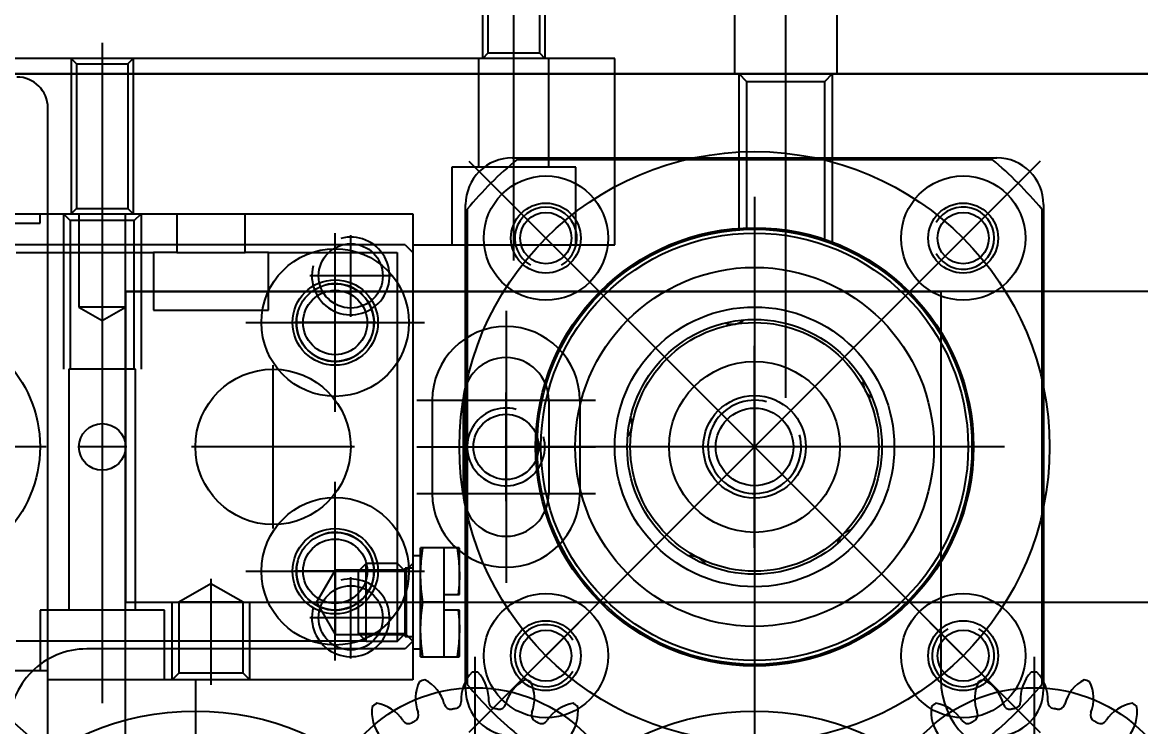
# Model space of a CAD drawing. Header units: inches. Extents: x 0 to 77285, y -118 to 40065.
# Drawn here: x 14942.5 to 15014.5, y 26026.6 to 26071.9 of the extents above; entities that cross this region are included whole.
import ezdxf

# ---------------------------------------------------------------- set-up
doc = ezdxf.new("R2010")
doc.units = ezdxf.units.IN
doc.header["$LTSCALE"] = 5
doc.header["$MEASUREMENT"] = 0
doc.layers.add('A', color=8, linetype='Continuous')
doc.styles.add('SCI', font='')
doc.styles.get('SCI').set_extended_font_data('Gulim')
doc.dimstyles.new('SCH', dxfattribs={"dimtxt": 2.5, "dimasz": 2, "dimexe": 1.25, "dimexo": 0.625, "dimtad": 1, "dimdec": 8, "dimtxsty": 'SCI', "dimcen": 2.5, "dimclrd": 4, "dimclre": 4, "dimclrt": 7, "dimadec": 8, "dimazin": 2, "dimtfac": 1, "dimtdec": 8, "dimtmove": 0, "dimatfit": 3, "dimfxl": 1, "dimarcsym": 0})

# ---------------------------------------------------------------- blocks, each defined once
blk = doc.blocks.new('A$Cc399747e')
for p, q in [((2293.792, 247), (2293.792, 286)), ((2329.792, 247), (2329.792, 286)), ((2334.292, 283), (2334.292, 222)), ((2275.792, 245.5), (2275.792, 269.5)), ((2311.792, 245.5), (2311.792, 269.5)), ((2312.177, 213.615), (2275.407, 250.385)), ((2275.407, 213.615), (2312.177, 250.385)), ((2335.792, 215.5), (2335.792, 248.5)), ((2293.792, 215.9), (2293.792, 248.1)), ((2275.192, 216.4), (2275.192, 247.6)), ((2275.292, 216.711), (2275.292, 247.289)), ((2278.236, 247.556), (2282.478, 243.314)), ((2281.792, 222), (2281.792, 247)), ((2309.348, 247.556), (2305.106, 243.314)), ((2312.292, 216.711), (2312.292, 247.289)), ((2312.392, 247.6), (2312.392, 216.4)), ((2315.792, 247), (2339.292, 247)), ((2315.792, 217), (2315.792, 247)), ((2326.292, 247), (2326.725, 246.567)), ((2326.292, 247), (2326.292, 242)), ((2328.792, 240.497), (2328.792, 247.31)), ((2330.859, 246.567), (2331.292, 247)), ((2331.292, 247), (2331.292, 242)), ((2331.792, 247), (2331.792, 242.5)), ((2339.292, 247), (2339.292, 246.4)), ((2326.725, 246.567), (2326.725, 242)), ((2326.725, 246.567), (2330.859, 246.567)), ((2330.859, 242), (2330.859, 246.567)), ((2339.292, 246.4), (2341.842, 246.4)), ((2339.792, 242.5), (2339.792, 246.4)), ((2319.792, 245.625), (2319.792, 240.375)), ((2320.792, 245.75), (2320.792, 234.25)), ((2312.802, 245.5), (2312.792, 245.464)), ((2312.792, 245.464), (2312.792, 242.5)), ((2315.292, 245.5), (2312.802, 245.5)), ((2312.83, 244.625), (2312.937, 245.5)), ((2313.792, 242.5), (2313.792, 245.5)), ((2315.147, 245.5), (2315.253, 244.629)), ((2315.292, 245.5), (2315.292, 238.5)), ((2315.792, 245), (2315.292, 245)), ((2315.792, 244.5), (2316.292, 245)), ((2316.292, 245), (2336.792, 245)), ((2312.792, 243.75), (2312.83, 244.625)), ((2315.253, 244.629), (2315.292, 243.75)), ((2316.225, 244.067), (2315.792, 244.5)), ((2315.792, 219.5), (2315.792, 244.5)), ((2316.292, 244.2), (2315.792, 244.2)), ((2316.783, 244.5), (2316.292, 244.01)), ((2316.292, 244.2), (2316.292, 239.8)), ((2318.802, 244.5), (2316.783, 244.5)), ((2316.783, 244.5), (2316.783, 239.5)), ((2316.792, 219.5), (2316.792, 244.5)), ((2319.292, 244.01), (2318.802, 244.5)), ((2318.802, 244.5), (2318.802, 239.5)), ((2318.802, 244.5), (2341.327, 244.5)), ((2312.812, 243.123), (2312.792, 243.75)), ((2315.292, 243.75), (2315.254, 242.875)), ((2320.792, 244.067), (2316.225, 244.067)), ((2316.225, 239.933), (2316.225, 244.067)), ((2319.292, 244.01), (2316.292, 244.01)), ((2319.292, 244.01), (2316.292, 244.01)), ((2319.292, 244.01), (2319.292, 239.991)), ((2321.985, 242), (2320.792, 244.067)), ((2320.792, 239.933), (2320.792, 244.067)), ((2293.792, 221), (2293.792, 243)), ((2312.869, 242.5), (2312.812, 243.123)), ((2315.254, 242.875), (2315.147, 242)), ((2317.167, 243), (2322.417, 243)), ((2334.292, 242), (2109.292, 242)), ((2322.295, 242), (2312.467, 242)), ((2312.792, 242.5), (2313.792, 242.5)), ((2313.792, 241.5), (2313.792, 242.5)), ((2313.792, 242), (2315.147, 242)), ((2315.147, 242), (2315.253, 241.129)), ((2320.792, 242.625), (2320.792, 237.375)), ((2320.792, 239.933), (2321.985, 242)), ((2326.725, 242), (2328.792, 240.807)), ((2326.725, 242), (2330.859, 242)), ((2328.792, 240.807), (2330.859, 242)), ((2331.792, 242.5), (2339.792, 242.5)), ((2333.642, 242.5), (2333.642, 227)), ((2334.292, 222), (2334.292, 242)), ((2337.942, 227), (2337.942, 242.5)), ((2312.792, 241.5), (2312.792, 238.536)), ((2313.792, 241.5), (2312.792, 241.5)), ((2312.812, 240.875), (2312.869, 241.5)), ((2313.792, 238.5), (2313.792, 241.5)), ((2309.792, 223.25), (2309.792, 240.75)), ((2312.792, 240.25), (2312.812, 240.875)), ((2315.253, 241.129), (2315.292, 240.25)), ((2312.831, 239.371), (2312.792, 240.25)), ((2326.542, 240), (2315.042, 240)), ((2315.292, 240.25), (2315.254, 239.375)), ((2315.792, 239.5), (2316.225, 239.933)), ((2315.792, 239.8), (2316.292, 239.8)), ((2316.225, 239.933), (2320.792, 239.933)), ((2316.292, 239.991), (2316.783, 239.5)), ((2319.292, 239.991), (2316.292, 239.991)), ((2319.292, 239.991), (2316.292, 239.991)), ((2318.167, 240), (2323.417, 240)), ((2318.802, 239.5), (2319.292, 239.991)), ((2312.937, 238.5), (2312.831, 239.371)), ((2315.254, 239.375), (2315.147, 238.5)), ((2316.783, 239.5), (2318.802, 239.5)), ((2293.792, 238.5), (2293.792, 225.5)), ((2312.792, 238.536), (2312.802, 238.5)), ((2312.802, 238.5), (2315.292, 238.5)), ((2315.292, 239), (2315.792, 239)), ((2324.792, 237.25), (2324.792, 226.75)), ((2309.792, 235.5), (2309.792, 228.5)), ((2315.542, 235), (2304.042, 235)), ((2305.042, 229), (2305.042, 235)), ((2307.042, 229), (2307.042, 235)), ((2312.542, 229), (2312.542, 235)), ((2314.542, 229), (2314.542, 235)), ((2277.692, 232), (2309.892, 232)), ((2282.792, 232), (2304.792, 232)), ((2287.292, 232), (2300.292, 232)), ((2315.542, 232), (2304.042, 232)), ((2313.292, 232), (2306.292, 232)), ((2319.542, 232), (2330.042, 232)), ((2334.217, 232), (2337.367, 232)), ((2339.392, 232), (2356.192, 232)), ((2320.792, 229.75), (2320.792, 218.25)), ((2315.542, 229), (2304.042, 229)), ((2291.792, 206), (2291.792, 228.844)), ((2333.292, 217), (2333.292, 227)), ((2333.642, 227), (2337.942, 227)), ((2333.725, 227), (2333.725, 217.433)), ((2337.859, 217.433), (2337.859, 227)), ((2338.292, 217), (2338.292, 227)), ((2320.792, 226.625), (2320.792, 221.375)), ((2326.542, 224), (2315.042, 224)), ((2318.167, 224), (2323.417, 224)), ((2319.792, 223.625), (2319.792, 218.375)), ((2325.092, 223.2), (2325.092, 219.5)), ((2332.492, 223.2), (2325.092, 223.2)), ((2332.492, 219.5), (2332.492, 223.2)), ((2335.792, 223.866), (2334.292, 223)), ((2337.292, 223), (2335.792, 223.866)), ((2334.292, 223), (2337.292, 223)), ((2334.292, 223), (2334.292, 217)), ((2337.292, 217), (2337.292, 223)), ((2109.292, 222), (2334.292, 222)), ((2334.292, 222), (2281.792, 222)), ((2278.236, 216.444), (2282.478, 220.686)), ((2309.348, 216.444), (2305.106, 220.686)), ((2317.167, 221), (2322.417, 221)), ((2309.292, 220), (2309.292, 206)), ((2315.792, 219), (2302.792, 219)), ((2302.792, 219), (2302.792, 207)), ((2305.292, 219), (2305.292, 214)), ((2313.292, 214), (2313.292, 219)), ((2316.292, 219), (2315.792, 219.5)), ((2315.792, 217), (2315.792, 219)), ((2316.292, 219), (2379.292, 219)), ((2325.092, 219.5), (2316.792, 219.5)), ((2325.092, 219.5), (2326.592, 219.5)), ((2330.992, 219.5), (2326.592, 219.5)), ((2326.592, 219.5), (2326.592, 217)), ((2330.992, 219.5), (2332.492, 219.5)), ((2330.992, 217), (2330.992, 219.5)), ((2341.327, 219.5), (2332.492, 219.5)), ((2335.792, 206), (2335.792, 219)), ((2288.792, 208), (2288.792, 218.816)), ((2289.292, 208.5), (2289.292, 218.637)), ((2294.292, 217.909), (2294.292, 208.5)), ((2294.792, 217.936), (2294.792, 208)), ((2339.792, 217.6), (2339.792, 217)), ((2341.842, 217.6), (2339.792, 217.6)), ((2326.592, 217), (2315.792, 217)), ((2379.792, 217), (2315.792, 217)), ((2339.792, 217), (2330.992, 217)), ((2333.725, 217.433), (2333.292, 217)), ((2333.725, 217.433), (2337.859, 217.433)), ((2333.792, 207), (2333.792, 217)), ((2334.142, 216.65), (2333.792, 217)), ((2337.442, 216.65), (2337.792, 217)), ((2337.792, 207), (2337.792, 217)), ((2338.292, 217), (2337.859, 217.433)), ((2337.442, 216.65), (2334.142, 216.65)), ((2334.142, 207.35), (2334.142, 216.65)), ((2337.442, 207.35), (2337.442, 216.65)), ((2305.292, 214), (2313.292, 214)), ((2307.042, 214), (2307.042, 207)), ((2311.542, 214), (2311.542, 207)), ((2309.392, 213.4), (2278.192, 213.4)), ((2309.081, 213.5), (2278.503, 213.5)), ((2291.792, 186), (2291.792, 210)), ((2288.792, 208), (2289.292, 208.5)), ((2289.292, 208.5), (2294.292, 208.5)), ((2294.292, 208.5), (2294.792, 208)), ((2605.792, 208), (1657.792, 208)), ((1746.792, 208), (2486.792, 208)), ((2288.492, 194.5), (2288.492, 208)), ((2295.092, 194.5), (2295.092, 208)), ((2302.792, 208), (2302.792, 207)), ((2309.292, 208), (2309.292, 193.448)), ((2302.792, 207), (2392.792, 207)), ((2302.792, 207), (2392.792, 207)), ((2307.642, 206.65), (2307.292, 207)), ((2307.292, 197), (2307.292, 207)), ((2310.942, 206.65), (2307.642, 206.65)), ((2307.642, 195.4), (2307.642, 206.65)), ((2311.292, 207), (2310.942, 206.65)), ((2310.942, 206.65), (2310.942, 195.4)), ((2311.292, 207), (2311.292, 197)), ((2333.792, 207), (2334.142, 207.35)), ((2337.442, 207.35), (2334.142, 207.35)), ((2337.792, 207), (2337.442, 207.35))]:
    blk.add_line(p, q)
at = {"ltscale": 4}
for p, q in [((2339.292, 259), (2339.292, 210.2)), ((1679.792, 208), (2483.792, 208))]:
    blk.add_line(p, q, dxfattribs=at)
for centre, radius in [((2257.792, 266.5), 17.5), ((2293.792, 266.5), 17.5), ((2329.792, 266.5), 17.5), ((2275.792, 257.5), 10), ((2311.792, 257.5), 10), ((2347.792, 257.5), 10), ((2293.792, 232), 19), ((2293.792, 232), 19), ((2280.357, 245.435), 4), ((2307.227, 245.435), 4), ((2280.357, 245.435), 2.25), ((2307.227, 245.435), 2.25), ((2280.357, 245.435), 1.65), ((2307.227, 245.435), 1.65), ((2293.792, 232), 14.1), ((2293.792, 232), 14), ((2293.792, 232), 13.75), ((2319.792, 243), 2.067), ((2320.792, 240), 4.75), ((2293.792, 232), 11.55), ((2320.792, 240), 2.75), ((2320.792, 240), 2.5), ((2320.792, 240), 2.067), ((2293.792, 232), 9), ((2293.792, 232), 8.2), ((2293.792, 232), 8), ((2293.792, 232), 8), ((2347.792, 232), 8), ((2347.792, 232), 8), ((2293.792, 232), 5.5), ((2324.792, 232), 5), ((2293.792, 232), 3.3), ((2293.792, 232), 2.5), ((2309.792, 232), 2.1), ((2335.792, 232), 1.5), ((2320.792, 224), 4.75), ((2320.792, 224), 2.75), ((2320.792, 224), 2.5), ((2320.792, 224), 2.067), ((2280.357, 218.565), 4), ((2307.227, 218.565), 4), ((2319.792, 221), 2.067), ((2280.357, 218.565), 2.25), ((2307.227, 218.565), 2.25), ((2280.357, 218.565), 1.65), ((2307.227, 218.565), 1.65)]:
    blk.add_circle(centre, radius)
for centre, radius, start, end in [((2276.792, 247), 5, 0, 90), ((2271.655, 249.063), 2.5, 140.84215, 188.13454), ((2278.192, 247.6), 3, 90, 180), ((2279.929, 249.063), 2.5, 351.86546, 39.15785), ((2307.655, 249.063), 2.5, 140.84215, 188.13454), ((2309.392, 247.6), 3, 0, 90), ((2315.929, 249.063), 2.5, 351.86546, 39.15785), ((2293.792, 232), 24, 129.57122, 140.42878), ((2293.792, 232), 24, 39.57122, 50.42878), ((2336.792, 250), 5, 270, 0), ((2269.046, 250.958), 2.5, 279.86546, 327.15785), ((2271.518, 249.363), 0.442, 62.28904, 147.15785), ((2275.792, 257.5), 8.75, 242.28904, 243), ((2275.792, 257.5), 8.75, 243, 243.71096), ((2271.721, 249.259), 0.442, 338.84215, 63.71096), ((2279.863, 249.259), 0.442, 116.28904, 201.15785), ((2275.792, 257.5), 8.75, 296.28904, 297), ((2275.792, 257.5), 8.75, 297, 297.71096), ((2280.066, 249.363), 0.442, 32.84215, 117.71096), ((2282.538, 250.958), 2.5, 212.84215, 260.13454), ((2305.046, 250.958), 2.5, 279.86546, 327.15785), ((2307.518, 249.363), 0.442, 62.28904, 147.15785), ((2311.792, 257.5), 8.75, 242.28904, 243), ((2311.792, 257.5), 8.75, 243, 243.71096), ((2307.721, 249.259), 0.442, 338.84215, 63.71096), ((2315.863, 249.259), 0.442, 116.28904, 201.15785), ((2311.792, 257.5), 8.75, 296.28904, 297), ((2311.792, 257.5), 8.75, 297, 297.71096), ((2316.066, 249.363), 0.442, 32.84215, 117.71096), ((2318.538, 250.958), 2.5, 212.84215, 260.13454), ((2275.792, 257.5), 11, 233.05064, 234), ((2275.792, 257.5), 11, 234, 234.94936), ((2274.464, 248.197), 2.5, 158.84215, 206.13454), ((2271.398, 249.194), 2.5, 297.86546, 345.15785), ((2274.242, 248.44), 0.442, 80.28904, 165.15785), ((2275.792, 257.5), 8.75, 260.28904, 261), ((2275.792, 257.5), 8.75, 261, 261.71096), ((2274.467, 248.405), 0.442, 356.84215, 81.71096), ((2277.117, 248.405), 0.442, 98.28904, 183.15785), ((2275.792, 257.5), 8.75, 278.28904, 279), ((2275.792, 257.5), 8.75, 279, 279.71096), ((2277.343, 248.44), 0.442, 14.84215, 99.71096), ((2280.186, 249.194), 2.5, 194.84215, 242.13454), ((2277.12, 248.197), 2.5, 333.86546, 21.15785), ((2275.792, 257.5), 11, 305.05064, 306), ((2275.792, 257.5), 11, 306, 306.94936), ((2311.792, 257.5), 11, 233.05064, 234), ((2311.792, 257.5), 11, 234, 234.94936), ((2310.464, 248.197), 2.5, 158.84215, 206.13454), ((2307.398, 249.194), 2.5, 297.86546, 345.15785), ((2310.242, 248.44), 0.442, 80.28904, 165.15785), ((2311.792, 257.5), 8.75, 260.28904, 261), ((2311.792, 257.5), 8.75, 261, 261.71096), ((2310.467, 248.405), 0.442, 356.84215, 81.71096), ((2313.117, 248.405), 0.442, 98.28904, 183.15785), ((2311.792, 257.5), 8.75, 278.28904, 279), ((2311.792, 257.5), 8.75, 279, 279.71096), ((2313.343, 248.44), 0.442, 14.84215, 99.71096), ((2316.186, 249.194), 2.5, 194.84215, 242.13454), ((2313.12, 248.197), 2.5, 333.86546, 21.15785), ((2311.792, 257.5), 11, 305.05064, 306), ((2311.792, 257.5), 11, 306, 306.94936), ((2277.404, 248.243), 2.5, 176.84215, 224.13454), ((2274.18, 248.243), 2.5, 315.86546, 3.15785), ((2313.404, 248.243), 2.5, 176.84215, 224.13454), ((2310.18, 248.243), 2.5, 315.86546, 3.15785), ((2275.792, 257.5), 11, 251.05064, 252), ((2275.792, 257.5), 11, 252, 252.94936), ((2280.357, 245.435), 2, 300, 240), ((2275.792, 257.5), 11, 287.05064, 288), ((2275.792, 257.5), 11, 288, 288.94936), ((2307.227, 245.435), 2, 210, 150), ((2311.792, 257.5), 11, 251.05064, 252), ((2311.792, 257.5), 11, 252, 252.94936), ((2311.792, 257.5), 11, 287.05064, 288), ((2311.792, 257.5), 11, 288, 288.94936), ((2275.792, 257.5), 11, 269.05064, 270), ((2275.792, 257.5), 11, 270, 270.94936), ((2311.792, 257.5), 11, 269.05064, 270), ((2311.792, 257.5), 11, 270, 270.94936), ((2319.792, 243), 2.5, 345, 285), ((2320.792, 240), 2.5, 345, 285), ((2297.964, 240.189), 1.19, 211.42298, 274.57702), ((2309.792, 235), 4.75, 0, 180), ((2287.293, 238.499), 1.19, 283.42298, 346.57702), ((2309.792, 235), 2.75, 0, 180), ((2293.792, 232), 3, 255, 195), ((2309.792, 232), 2.5, 255, 195), ((2302.869, 230.562), 1.19, 139.42298, 202.57702), ((2309.792, 229), 4.75, 180, 0), ((2309.792, 229), 2.75, 180, 0), ((2285.603, 227.828), 1.19, 355.42298, 58.57702), ((2320.792, 224), 2.5, 345, 285), ((2295.23, 222.923), 1.19, 67.42298, 130.57702), ((2319.792, 221), 2.5, 345, 285), ((2280.357, 218.565), 2, 30, 330), ((2307.227, 218.565), 2, 120, 60), ((2278.192, 216.4), 3, 180, 270), ((2293.792, 232), 24, 219.57122, 230.42878), ((2293.792, 232), 24, 309.57122, 320.42878), ((2309.392, 216.4), 3, 270, 0)]:
    blk.add_arc(centre, radius, start, end)
blk.add_arc((2341.292, 210.2), 2, 180, 270, dxfattribs=at)
blk = doc.blocks.new('*D366')
at = {"color": 4, "lineweight": -2, "transparency": 16777216}
for p, q in [((12554.65, 23925.55), (12554.65, 28076.143)), ((17979.65, 23925.05), (17979.65, 28076.143)), ((12714.65, 27976.143), (17819.65, 27976.143))]:
    blk.add_line(p, q, dxfattribs=at)
at = {"color": 4, "transparency": 16777216}
for points in [[(12714.65, 28002.81), (12714.65, 27949.477), (12554.65, 27976.143)], [(17819.65, 28002.81), (17819.65, 27949.477), (17979.65, 27976.143)]]:
    blk.add_solid(points, dxfattribs=at)
at = {"layer": 'Defpoints', "color": 0, "transparency": 16777216}
for p in [(17979.65, 27976.143), (12554.65, 23875.55), (17979.65, 23875.05)]:
    blk.add_point(p, dxfattribs=at)
at = {"color": 7, "transparency": 16777216, "insert": (15267.15, 28128.806), "char_height": 200, "attachment_point": 5, "style": 'SCI'}
blk.add_mtext('5425', dxfattribs=at)
blk = doc.blocks.new('*D367')
at = {"color": 4, "lineweight": -2, "transparency": 16777216}
for p, q in [((12554.65, 23925.55), (12554.65, 29140.675)), ((21064.65, 23433.05), (21064.65, 29140.675)), ((12714.65, 29040.675), (20904.65, 29040.675))]:
    blk.add_line(p, q, dxfattribs=at)
at = {"color": 4, "transparency": 16777216}
for points in [[(12714.65, 29067.342), (12714.65, 29014.009), (12554.65, 29040.675)], [(20904.65, 29067.342), (20904.65, 29014.009), (21064.65, 29040.675)]]:
    blk.add_solid(points, dxfattribs=at)
at = {"layer": 'Defpoints', "color": 0, "transparency": 16777216}
for p in [(21064.65, 29040.675), (12554.65, 23875.55), (21064.65, 23383.05)]:
    blk.add_point(p, dxfattribs=at)
at = {"color": 7, "transparency": 16777216, "insert": (16809.65, 29193.472), "char_height": 200, "attachment_point": 5, "style": 'SCI'}
blk.add_mtext('8510', dxfattribs=at)
blk = doc.blocks.new('*D374')
at = {"color": 4, "lineweight": -2, "transparency": 16777216}
for p, q in [((12554.65, 23925.55), (12554.65, 30215.876)), ((37924.65, 23433.05), (37924.65, 30215.876)), ((12714.65, 30115.876), (37764.65, 30115.876))]:
    blk.add_line(p, q, dxfattribs=at)
at = {"color": 4, "transparency": 16777216}
for points in [[(12714.65, 30142.543), (12714.65, 30089.21), (12554.65, 30115.876)], [(37764.65, 30142.543), (37764.65, 30089.21), (37924.65, 30115.876)]]:
    blk.add_solid(points, dxfattribs=at)
at = {"layer": 'Defpoints', "color": 0, "transparency": 16777216}
for p in [(37924.65, 30115.876), (12554.65, 23875.55), (37924.65, 23383.05)]:
    blk.add_point(p, dxfattribs=at)
at = {"color": 7, "transparency": 16777216, "insert": (25239.65, 30268.539), "char_height": 200, "attachment_point": 5, "style": 'SCI'}
blk.add_mtext('25370', dxfattribs=at)

msp = doc.modelspace()

# ---------------------------------------------------------------- block references
at = {"layer": 'A', "rotation": 180}
msp.add_blockref('A$Cc399747e', (17283.44187244, 26276.55060516), dxfattribs=at)

# ---------------------------------------------------------------- dimensions: what is measured, and where the dimension line sits
for base, p2, picture, middle in [((37924.649780898, 30115.8761734788), (37924.649780898, 23383.0504762948), '*D374', (25239.649780898, 30268.5392893244)), ((21064.649780898, 29040.6754827387), (21064.649780898, 23383.0504762948), '*D367', (16809.649780898, 29193.4717543765)), ((17979.649780898, 27976.1433020648), (17979.649780898, 23875.0504762948), '*D366', (15267.149780898, 28128.8064179103))]:
    dim = msp.add_linear_dim(base=base, p1=(12554.649780898, 23875.5504762968), p2=p2, dimstyle='SCH', override={"dimscale": 80})
    dim.commit()
    dim.dimension.update_dxf_attribs({"geometry": picture, "text_midpoint": middle})

doc.saveas('drawing.dxf')
